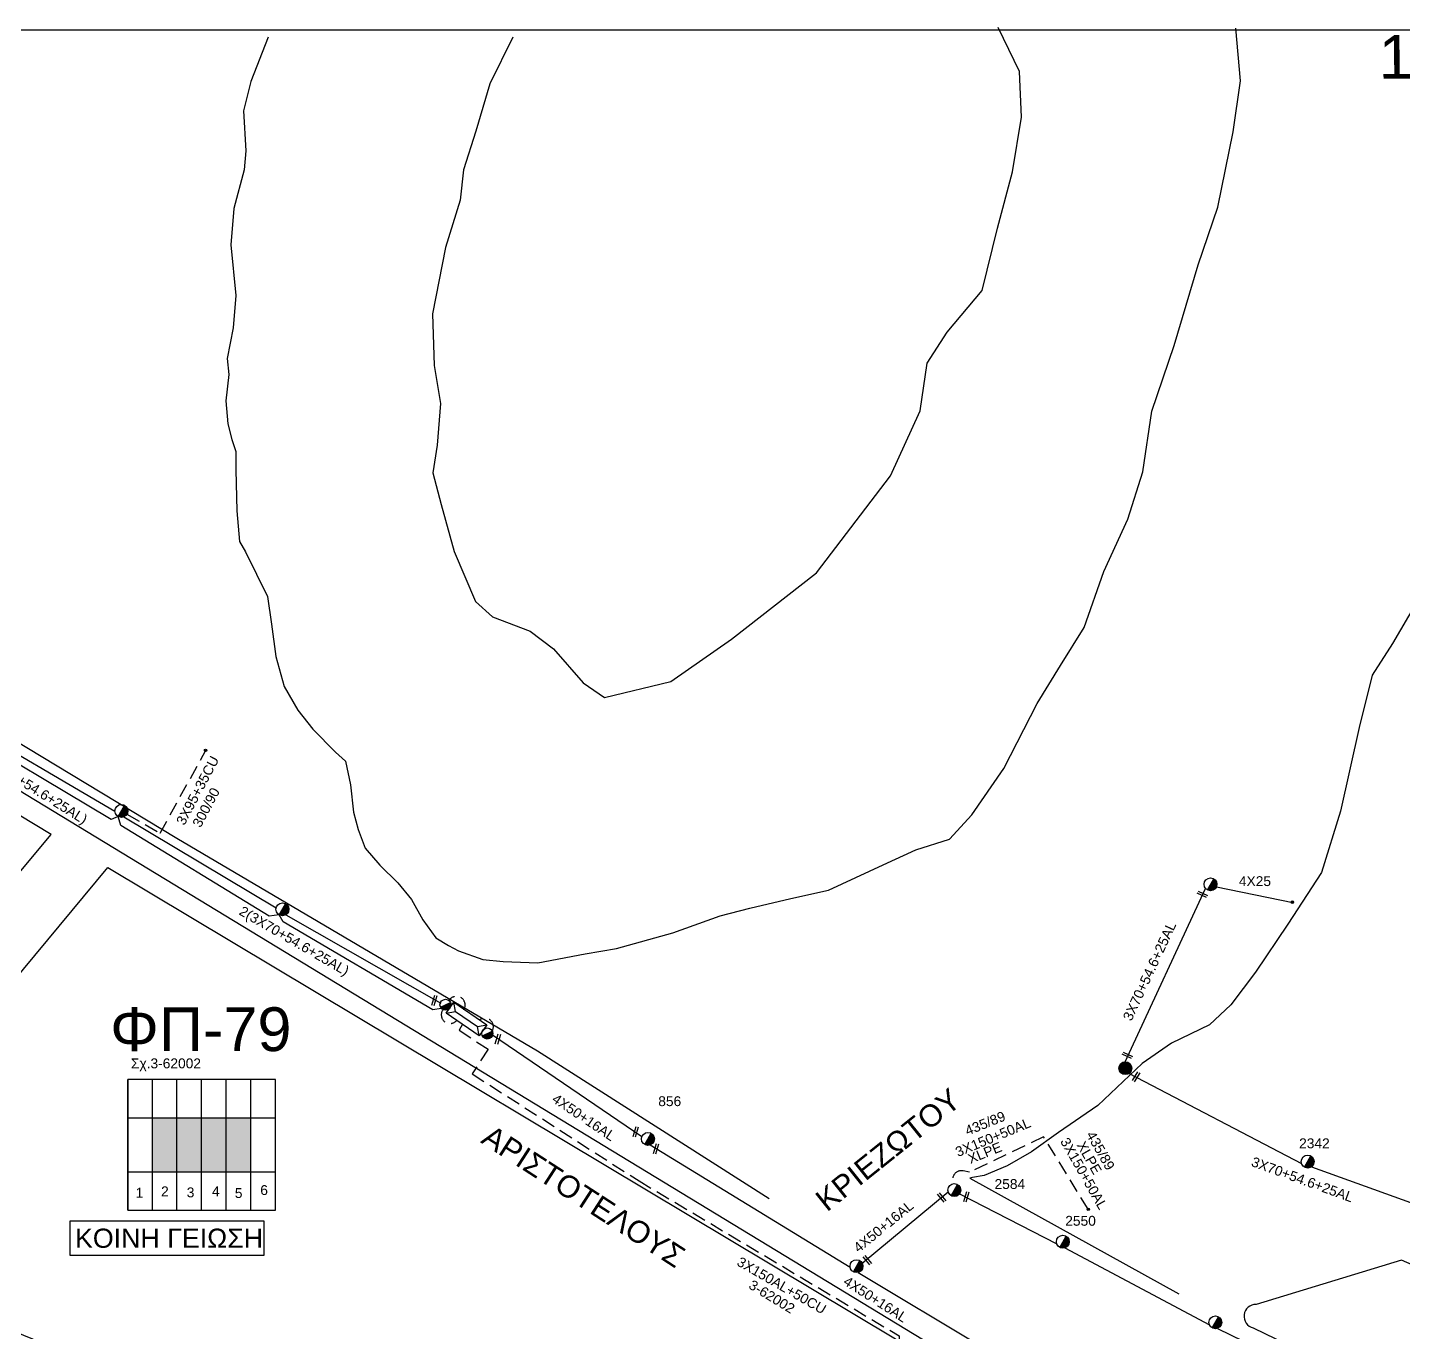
# Model space of a CAD drawing. Header units: millimetres. Extents: x 898 to 3196, y 765 to 1779.
# Drawn here: x 1349.9 to 1601.3, y 1529.2 to 1767.7 of the extents above; entities that cross this region are included whole.
import ezdxf
from ezdxf.enums import TextEntityAlignment as Align

# ---------------------------------------------------------------- set-up
doc = ezdxf.new("R2010")
doc.units = ezdxf.units.MM
doc.linetypes.add('DASHED', pattern=[19.05, 12.7, -6.35])
for name, color, linetype in [('Ασφαλειοκιβώτια Χ.Τ 6 αναχωρήσεων', 7, 'Continuous'), ('Γυμνά εναέρια ΧΤ και ΦΟΠ (3Φ)   4x50+16AL', 7, 'Continuous'), ('Εναέρια παροχή ΧΤ 4x25', 7, 'SYN_LINE'), ('Επιγραφές - Σχήματα', 7, 'Continuous'), ('Καλώδια ΧΤ   3x150+50AL', 7, 'DASHED'), ('Καλώδια ΧΤ   3x150AL+50CU', 7, 'DASHED'), ('Καλώδια ΧΤ   3x95+35CU', 7, 'DASHED'), ('Μηχανική τομή', 7, 'Continuous'), ('Στύλος Ξύλινος', 7, 'Continuous'), ('Στύλος Ξύλινος @ 1', 7, 'Continuous'), ('Στύλος ΦΜ', 7, 'Continuous'), ('Στύλος ΦΜ @ 1', 7, 'Continuous'), ('Συνδέσεις', 7, 'Continuous'), ('Συνεστραμμένα ΧΤ   3x70+54.6+25AL', 7, 'SYN_LINE'), ('Τομή', 7, 'Continuous'), ('Υποσταθμός εναέριος 2 στύλων', 7, 'Continuous'), ('Υποσταθμός πόλεως', 7, 'Continuous'), ('Υπόβαθρο ΔΕΗ', 7, 'Continuous')]:
    doc.layers.add(name, color=color, linetype=linetype)
doc.styles.add('ar', font='arial.ttf')
doc.styles.get("Standard").update_dxf_attribs({"font": 'arial.ttf'})
doc.linetypes.add('SYN_LINE', pattern='A,0.5,-0.0001,["/\\/\\/\\/",Standard,S=0.1,R=0,X=0,Y=-0.05],-0.25', length=0.7501)

# ---------------------------------------------------------------- blocks, each defined once
blk = doc.blocks.new('ΥΠΟΣΤΑΘΜΟΣ ΕΝΑΕΡΙΟΣ ΕΠΙ 2 ΣΤΥΛΩΝ')
at = {"layer": 'Υποσταθμός εναέριος 2 στύλων', "linetype": 'Continuous'}
for points in [[(-11.97, -2.11, 0.574793), (-8.45, -0.07, 0.268822), (-9.64, 1.98)], [(9.68, -2.15, 0.574793), (13.19, -0.1, 0.268822), (12.01, 1.95)]]:
    blk.add_hatch(color=256, dxfattribs=at).paths.add_polyline_path(points)
for p, q in [((-11.97, -2.11), (-9.64, 1.98)), ((9.68, -2.15), (12.01, 1.95))]:
    blk.add_line(p, q, dxfattribs=at)
for centre in [(-10.81, -0.07), (10.84, -0.1)]:
    blk.add_circle(centre, 2.36, dxfattribs=at)
at = {"layer": 'Υποσταθμός πόλεως', "linetype": 'Continuous', "ltscale": 40}
blk.add_lwpolyline([(-8.57, 2.82), (8.57, 2.82), (8.57, -2.82), (-8.57, -2.82)], close=True, dxfattribs=at)
for points in [[(-5.75, 0), (-8.57, 2.82)], [(-8.57, -2.82), (-5.75, 0)], [(-5.75, 0), (5.75, 0)], [(5.75, 0), (8.57, 2.82)], [(8.57, -2.82), (5.75, 0)]]:
    blk.add_lwpolyline(points, dxfattribs=at)
at = {"layer": 'Υποσταθμός εναέριος 2 στύλων', "ltscale": 40, "flags": 1}
for tag, p in [('ΜΕΤΑΣΧΗΜΑΤΙΣΜΟΣ', (14.09, 2.51)), ('ΙΣΧΥΣ', (14.07, -0.28)), ('ΑΡΙΘΜΟΣ', (14.19, -3))]:
    blk.add_attdef(tag, p, '', height=1.8, dxfattribs=at)
blk = doc.blocks.new('ΥΠΑΡΧΩΝ ΤΣΙΜΕΝΤΕΝΙΟΣ ΣΤΥΛΟΣ')
at = {"layer": 'Στύλος ΦΜ'}
blk.add_hatch(color=7, dxfattribs=at).paths.add_polyline_path([(-1.29, -2.28, 0.574793), (2.62, 0, 0.268822), (1.3, 2.27)])
at = {"layer": 'Στύλος ΦΜ', "color": 7}
blk.add_line((-1.29, -2.28), (1.3, 2.27), dxfattribs=at)
blk.add_circle((0, 0), 2.62, dxfattribs=at)
at = {"layer": 'Στύλος ΦΜ', "flags": 4}
for tag, p in [('ΑΡΙΘΜΟΣ', (-4.68, 8.05)), ('ΤΥΠΟΣ', (-4.91, 3.03))]:
    blk.add_attdef(tag, p, '', height=4, dxfattribs=at)
blk = doc.blocks.new('ΥΠΑΡΧΩΝ ΞΥΛΙΝΟΣ ΣΤΥΛΟΣ')
at = {"layer": 'Στύλος Ξύλινος'}
h = blk.add_hatch(color=7, dxfattribs=at)
h.paths.add_polyline_path([(-2.62, 0, 0.270008), (-1.29, -2.28), (1.3, 2.27, 0.576266)])
h.paths.add_polyline_path([(-1.29, -2.28, 0.574793), (2.62, 0, 0.268822), (1.3, 2.27)])
at = {"layer": 'Στύλος Ξύλινος', "color": 7}
blk.add_line((-1.29, -2.28), (1.3, 2.27), dxfattribs=at)
blk.add_circle((0, 0), 2.62, dxfattribs=at)
at = {"layer": 'Στύλος Ξύλινος', "flags": 4}
for tag, p in [('ΑΡΙΘΜΟΣ', (-4.91, 8.6)), ('ΤΥΠΟΣ', (-4.85, 3.39))]:
    blk.add_attdef(tag, p, '', height=4, dxfattribs=at)
blk = doc.blocks.new('ΑΣΦΑΛΕΙΟΚΙΒΩΤΙΟ ΥΠΟΣΤΑΘΜΟΥ 6 ΑΝΑΧΩΡΗΣΕΩΝ')
at = {"layer": 'Ασφαλειοκιβώτια Χ.Τ 6 αναχωρήσεων', "ltscale": 40}
for p, q in [((-23.91, 27), (23.91, 27)), ((-9.83, 27), (-9.83, -27)), ((9.83, 27), (9.83, -27)), ((-23.91, 18), (23.91, 18)), ((-23.91, 9), (23.91, 9)), ((-23.91, 0), (23.91, 0)), ((-23.91, -9), (23.91, -9)), ((-23.91, -18), (23.91, -18))]:
    blk.add_line(p, q, dxfattribs=at)
at = {"layer": 'Ασφαλειοκιβώτια Χ.Τ 6 αναχωρήσεων'}
blk.add_lwpolyline([(-23.91, -27), (23.91, -27), (23.91, 27), (-23.91, 27)], close=True, dxfattribs=at)
for s, p in [('1', (-19.31, 24.1)), ('2', (-18.83, 14.81)), ('3', (-19.2, 5.42)), ('4', (-18.79, -3.79)), ('5', (-19.44, -12.15)), ('6', (-18.35, -21.45))]:
    blk.add_text(s, height=3.6, rotation=270, dxfattribs=at).set_placement(p)
at = {"layer": 'Ασφαλειοκιβώτια Χ.Τ 6 αναχωρήσεων', "ltscale": 40}
for tag, height, p in [('ΟΝΟΜΑ', 5, (-0.27, 31.68)), ('ΚΕΙΜΕΝΟ 1', 2, (16.95, 22.41)), ('ΚΕΙΜΕΝΟ 2', 2, (16.95, 13.71)), ('ΚΕΙΜΕΝΟ 3', 2, (16.95, 4.31)), ('ΚΕΙΜΕΝΟ 4', 2, (16.95, -4.67)), ('ΚΕΙΜΕΝΟ 5', 2, (16.95, -13.51)), ('ΚΕΙΜΕΝΟ 6', 2, (16.95, -22.43)), ('ΣΧ', 2, (-0.21, -29.21))]:
    blk.add_attdef(tag, text='', height=height, dxfattribs=at).set_placement(p, align=Align.MIDDLE_CENTER)
blk = doc.blocks.new('_ΣΥΝΔΕΣΗ')
at = {"layer": 'Συνδέσεις', "linetype": 'SYN_LINE', "ltscale": 40}
blk.add_hatch(color=256, dxfattribs=at).paths.add_polyline_path([(0.5, -0.01, 1), (-0.5, -0.01, 1)])
at = {"layer": 'Συνδέσεις'}
blk.add_circle((0, -0.01), 0.5, dxfattribs=at)
blk = doc.blocks.new('ΜΗΧΑΝΙΚΗ ΤΟΜΗ')
at = {"layer": 'Μηχανική τομή', "ltscale": 40}
for p, q in [((-1.89, 0.78), (1.89, 0.78)), ((1.89, 0), (-1.89, 0))]:
    blk.add_line(p, q, dxfattribs=at)

msp = doc.modelspace()

# ---------------------------------------------------------------- hatches: boundary and pattern name
at = {"layer": 'Τομή', "linetype": 'Continuous'}
for color, points in [(2, [(1377.21, 1568.46), (1372.71, 1568.46), (1372.71, 1558.63), (1377.21, 1558.63)]), (85, [(1381.71, 1568.46), (1377.21, 1568.46), (1377.21, 1558.63), (1381.71, 1558.63)]), (6, [(1386.21, 1568.46), (1381.71, 1568.46), (1381.71, 1558.63), (1386.21, 1558.63)]), (30, [(1390.71, 1568.46), (1386.21, 1568.46), (1386.21, 1558.63), (1390.71, 1558.63)])]:
    msp.add_hatch(color=color, dxfattribs=at).paths.add_polyline_path(points)

# ---------------------------------------------------------------- linework, layer by layer
at = {"layer": 'Γυμνά εναέρια ΧΤ και ΦΟΠ (3Φ)   4x50+16AL', "color": 85}
for points in [[(1434.88, 1583.63), (1462.15, 1565.04)], [(1463.64, 1563.52), (1500.21, 1541.2)], [(1501.7, 1540.23), (1524.65, 1526.46)]]:
    msp.add_lwpolyline(points, dxfattribs=at)
at = {"layer": 'Γυμνά εναέρια ΧΤ και ΦΟΠ (3Φ)   4x50+16AL', "color": 2}
for points in [[(1502.4, 1541.93), (1518.1, 1554.98)], [(1520.18, 1554.58), (1537.95, 1545.48)], [(1539.44, 1544.71), (1565.85, 1530.64)], [(1567.31, 1529.98), (1591.08, 1518.38)]]:
    msp.add_lwpolyline(points, dxfattribs=at)
at = {"layer": 'Εναέρια παροχή ΧΤ 4x25', "color": 85, "linetype": 'SYN_LINE', "ltscale": 15}
msp.add_lwpolyline([(1567.12, 1610.68), (1581.08, 1607.85)], dxfattribs=at)
at = {"layer": 'Επιγραφές - Σχήματα'}
msp.add_lwpolyline([(939.73, 1767.32), (2955.99, 1767.32), (2955.99, 771.15), (939.73, 771.15)], close=True, dxfattribs=at)
at = {"layer": 'Επιγραφές - Σχήματα', "color": 85, "linetype": 'Continuous'}
msp.add_lwpolyline([(1345.14, 1630.29), (1526.06, 1520.33), (1497.62, 1461.64)], dxfattribs=at)
at = {"layer": 'Επιγραφές - Σχήματα', "color": 190}
msp.add_lwpolyline([(1357.63, 1543.4), (1393.14, 1543.4), (1393.14, 1549.58), (1357.63, 1549.58)], close=True, dxfattribs=at)
at = {"layer": 'Επιγραφές - Σχήματα', "color": 6, "linetype": 'DASHED', "ltscale": 0.2}
msp.add_arc((1428.27, 1589.09), 1.59, 327.5266, 151.2311, dxfattribs=at)
at = {"layer": 'Επιγραφές - Σχήματα', "color": 30, "linetype": 'DASHED', "ltscale": 0.2}
msp.add_arc((1427.09, 1587.31), 1.59, 141.4557, 325.1601, dxfattribs=at)
at = {"layer": 'Επιγραφές - Σχήματα', "color": 85, "linetype": 'DASHED', "ltscale": 0.2}
msp.add_arc((1433.43, 1585.11), 1.59, 327.5266, 126.6155, dxfattribs=at)
at = {"layer": 'Καλώδια ΧΤ   3x150+50AL', "color": 2, "ltscale": 0.2}
msp.add_lwpolyline([(1543.71, 1551.77), (1535.55, 1565.03), (1522.04, 1558.54), (1520.87, 1558.78, 0.632552), (1519.1, 1556.45, 0.60583)], format="xyb", dxfattribs=at)
at = {"layer": 'Καλώδια ΧΤ   3x150AL+50CU', "color": 2, "ltscale": 0.2}
msp.add_lwpolyline([(1429.4, 1585.57), (1428.76, 1584.5), (1434.04, 1581.01), (1431.16, 1576.5), (1461.63, 1556.94), (1509.18, 1528.64), (1508.98, 1519.61), (1502.73, 1517.98), (1504.57, 1511.39), (1516.67, 1514.3), (1517.27, 1513.85)], dxfattribs=at)
at = {"layer": 'Καλώδια ΧΤ   3x95+35CU', "color": 6, "ltscale": 0.2}
msp.add_lwpolyline([(1368.07, 1623.96), (1374.15, 1620.5), (1382.48, 1635.67)], dxfattribs=at)
at = {"layer": 'Συνεστραμμένα ΧΤ   3x70+54.6+25AL', "color": 30, "ltscale": 20}
for points in [[(1366.48, 1623.54), (1365.21, 1623.01), (1335.95, 1640.4), (1335.98, 1641.74)], [(1395.9, 1605.56), (1394.08, 1605.36), (1366.95, 1621.92), (1366.48, 1623.54)], [(1425.51, 1588.49), (1423.94, 1588.21), (1396.64, 1604.33), (1395.9, 1605.56)]]:
    msp.add_lwpolyline(points, dxfattribs=at)
at = {"layer": 'Συνεστραμμένα ΧΤ   3x70+54.6+25AL', "color": 6, "ltscale": 20}
for points in [[(1336.74, 1641.6), (1365.88, 1624.51)], [(1367.53, 1623.49), (1395.34, 1606.88)], [(1397.11, 1605.59), (1425.4, 1589.45)]]:
    msp.add_lwpolyline(points, dxfattribs=at)
at = {"layer": 'Συνεστραμμένα ΧΤ   3x70+54.6+25AL', "color": 85, "linetype": 'SYN_LINE', "ltscale": 20}
for points in [[(1550.45, 1578.72), (1565.16, 1610.39)], [(1551.21, 1576.61), (1582.68, 1560.16)], [(1584.48, 1559.52), (1609.33, 1550.54)]]:
    msp.add_lwpolyline(points, dxfattribs=at)
at = {"layer": 'Υπόβαθρο ΔΕΗ'}
for points in [[(1393.85, 1765.99), (1390.7, 1757.88), (1389.35, 1752.54), (1389.8, 1745.19), (1389.5, 1741.74), (1387.59, 1734.65), (1387.06, 1728.02), (1387.99, 1718.74), (1387.46, 1712.87), (1386.4, 1707.23), (1386.66, 1704.32), (1386.13, 1699.54), (1386.53, 1695.3), (1387.26, 1692.44), (1387.99, 1690.26), (1387.99, 1686.91), (1388.12, 1679.41), (1388.65, 1673.84), (1389.71, 1671.92), (1393.76, 1663.76), (1394.5, 1658.7), (1395.27, 1652.78), (1396.81, 1647.29), (1399.28, 1642.96), (1402.02, 1639.51), (1406.17, 1635.32), (1407.98, 1633.64), (1408.92, 1629.35), (1409.48, 1624.32), (1410.32, 1621.18), (1411.58, 1617.79), (1414.28, 1614.67), (1417.58, 1611.41), (1420.05, 1608.38), (1422.15, 1604.66), (1424.52, 1601.4), (1426.8, 1599.96), (1428.64, 1599.02), (1433.11, 1597.39), (1436.83, 1597.06), (1443.16, 1596.83), (1451.82, 1598.46), (1457.5, 1599.43), (1467.84, 1602.29), (1476.45, 1605.41), (1481.9, 1606.8), (1489.35, 1608.57), (1496.24, 1610.11), (1506.23, 1614.74), (1512.23, 1617.44), (1518.38, 1619.39), (1522.46, 1623.84), (1528.27, 1632.32), (1534.38, 1644.18), (1538.63, 1651.17), (1542.94, 1658.09), (1546.53, 1668.31), (1550.92, 1677.91), (1553.67, 1686.54), (1555.32, 1697.65), (1559.41, 1709.63), (1563.81, 1724.4), (1567.39, 1734.89), (1570.21, 1748.66), (1571.55, 1758.03), (1570.66, 1767.63)], [(1438.56, 1765.99), (1434.37, 1757.46), (1431.83, 1748.78), (1429.58, 1741.74), (1428.98, 1736.2), (1426.29, 1727.52), (1423.89, 1715.4), (1424.19, 1705.97), (1425.35, 1699.02), (1424.76, 1691.43), (1423.95, 1686.38), (1425.5, 1680.55), (1427.86, 1672), (1431.77, 1662.86), (1434.86, 1660.06), (1441.74, 1657.45), (1446.01, 1654.21), (1451.4, 1648.01), (1455.3, 1645.28), (1467.47, 1648.23), (1478.52, 1655.94), (1494.08, 1668.08), (1507.56, 1685.81), (1512.98, 1697.71), (1514.28, 1706.43), (1517.94, 1712.09), (1524.32, 1719.67), (1527.14, 1731.1), (1529.85, 1741.35), (1531.51, 1751.37), (1531.15, 1759.73), (1527.26, 1767.75)], [(1302.74, 1765.81), (1289.39, 1672.66), (1377.2, 1619.57), (1443.11, 1580.7), (1485.44, 1553.72)], [(1605.12, 1665.13), (1599.31, 1655.17), (1595.57, 1649.36), (1593.19, 1639.79), (1589.81, 1624.53), (1586.33, 1613.29), (1580.2, 1603.89), (1574.25, 1595.08), (1569.75, 1589.15), (1565.87, 1585.47), (1558.92, 1582.1), (1553.56, 1578.41), (1545.46, 1570.74), (1538.27, 1565.78), (1533.32, 1562.26), (1528.87, 1559.68), (1524.71, 1557.96), (1522.56, 1557.6), (1522.06, 1557.46), (1560.24, 1536.31)]]:
    msp.add_lwpolyline(points, dxfattribs=at)
for points in [[(1302.02, 1557.71), (1354.21, 1620.25), (1244.45, 1686.56, 0.834839), (1236.58, 1682.28, 0.07045), (1251.69, 1628.75, 0.02871), (1275.1, 1586.5, 0.078178), (1302.02, 1557.71, 0.655257)], [(1311.48, 1550.27), (1364.58, 1614.25), (1508.48, 1528.1), (1508.31, 1520.51, -0.074946), (1437.71, 1510.31, -0.060429), (1360.66, 1524.33, -0.07756), (1311.48, 1550.27, -2.902324)], [(1573.84, 1530.07), (1611.39, 1511.86), (1619.25, 1534.45), (1600.96, 1542.44), (1574.39, 1534.38, 0.89673), (1573.84, 1530.07, 0.18549)], [(1304.12, 1539.62), (1287.62, 1507.18, -0.004242), (1323.15, 1472.8), (1349.2, 1434.69), (1393.01, 1462.41, 0.057304), (1350.46, 1508, 0.015398), (1304.12, 1539.62, 1.078405)]]:
    msp.add_lwpolyline(points, format="xyb", dxfattribs=at)

# ---------------------------------------------------------------- block references
at = {"layer": 'Ασφαλειοκιβώτια Χ.Τ 6 αναχωρήσεων', "xscale": 0.5, "yscale": 0.5, "zscale": 0.5, "rotation": 90}
msp.add_blockref('ΑΣΦΑΛΕΙΟΚΙΒΩΤΙΟ ΥΠΟΣΤΑΘΜΟΥ 6 ΑΝΑΧΩΡΗΣΕΩΝ', (1381.71, 1563.55), dxfattribs=at)
at = {"layer": 'Μηχανική τομή'}
for p, xscale, yscale, zscale, rotation in [((1564.48, 1609.13), 0.5000000000000232, 0.5000000000000232, 0.5000000000000232, 335.492584782563), ((1424.43, 1589.88), 0.4999999999999748, 0.4999999999999748, 0.4999999999999748, 73.2579071315334), ((1436.02, 1582.8), 0.4999999999999748, 0.4999999999999748, 0.4999999999999748, 73.2579071315334), ((1550.78, 1579.72), 0.5000000000000232, 0.5000000000000232, 0.5000000000000232, 335.492584782563), ((1552.62, 1575.88), 0.4999999999999623, 0.4999999999999623, 0.4999999999999623, 57.96759452579309), ((1461.21, 1565.85), 0.4999999999999748, 0.4999999999999748, 0.4999999999999748, 73.2579071315334), ((1464.9, 1562.77), 0.4999999999999748, 0.4999999999999748, 0.4999999999999748, 73.2579071315334), ((1517.07, 1554.02), 0.4999999999999428, 0.4999999999999428, 0.4999999999999428, 129.5636357493324), ((1521.61, 1554), 0.4999999999999748, 0.4999999999999748, 0.4999999999999748, 73.2579071315334), ((1503.48, 1542.6), 0.4999999999999428, 0.4999999999999428, 0.4999999999999428, 129.5636357493324)]:
    msp.add_blockref('ΜΗΧΑΝΙΚΗ ΤΟΜΗ', p, dxfattribs=dict(at, xscale=xscale, yscale=yscale, zscale=zscale, rotation=rotation))
at = {"layer": 'Στύλος Ξύλινος @ 1', "ltscale": 40, "xscale": 0.4499999999998181, "yscale": 0.4499999999998181, "zscale": 0.4499999999998181}
msp.add_blockref('ΥΠΑΡΧΩΝ ΞΥΛΙΝΟΣ ΣΤΥΛΟΣ', (1550.49, 1577.55), dxfattribs=at)
at = {"layer": 'Στύλος ΦΜ @ 1', "ltscale": 40, "xscale": 0.4499999999998181, "yscale": 0.4499999999998181, "zscale": 0.4499999999998181}
for p in [(1367.06, 1624.57), (1566.05, 1611.16), (1396.48, 1606.59), (1501.37, 1541.37), (1566.94, 1531.1)]:
    msp.add_blockref('ΥΠΑΡΧΩΝ ΤΣΙΜΕΝΤΕΝΙΟΣ ΣΤΥΛΟΣ', p, dxfattribs=at)
at = {"layer": 'Στύλος ΦΜ @ 1', "ltscale": 40}
ref = msp.add_blockref('ΥΠΑΡΧΩΝ ΤΣΙΜΕΝΤΕΝΙΟΣ ΣΤΥΛΟΣ', (1463.26, 1564.63), dxfattribs=dict(at, xscale=0.4499999999998181, yscale=0.4499999999998181, zscale=0.4499999999998181))
ref.add_attrib('ΤΥΠΟΣ', '856', (1465.15, 1570.62), dxfattribs={"layer": 'Στύλος ΦΜ', "height": 1.8, "flags": 4})
ref = msp.add_blockref('ΥΠΑΡΧΩΝ ΤΣΙΜΕΝΤΕΝΙΟΣ ΣΤΥΛΟΣ', (1583.81, 1560.49), dxfattribs=dict(at, xscale=0.4499999999998181, yscale=0.4499999999998181, zscale=0.4499999999998181))
ref.add_attrib('ΤΥΠΟΣ', '2342', (1582.24, 1562.92), dxfattribs={"layer": 'Στύλος ΦΜ', "height": 1.8, "flags": 4})
ref = msp.add_blockref('ΥΠΑΡΧΩΝ ΤΣΙΜΕΝΤΕΝΙΟΣ ΣΤΥΛΟΣ', (1519.24, 1555.28), dxfattribs=dict(at, xscale=0.4499999999998181, yscale=0.4499999999998181, zscale=0.4499999999998181))
ref.add_attrib('ΤΥΠΟΣ', '2584', (1526.59, 1555.48), dxfattribs={"layer": 'Στύλος ΦΜ', "height": 1.8, "flags": 4})
ref = msp.add_blockref('ΥΠΑΡΧΩΝ ΤΣΙΜΕΝΤΕΝΙΟΣ ΣΤΥΛΟΣ', (1539.07, 1545.83), dxfattribs=dict(at, xscale=0.4499999999998181, yscale=0.4499999999998181, zscale=0.4499999999998181))
ref.add_attrib('ΤΥΠΟΣ', '2550', (1539.51, 1548.76), dxfattribs={"layer": 'Στύλος ΦΜ', "height": 1.8, "flags": 4})
at = {"layer": 'Συνδέσεις', "xscale": 0.4500000000000455, "yscale": 0.4500000000000455, "zscale": 0.4500000000000455}
for p in [(1382.43, 1635.64), (1581.01, 1607.9), (1543.71, 1551.78)]:
    msp.add_blockref('_ΣΥΝΔΕΣΗ', p, dxfattribs=at)
at = {"layer": 'Υποσταθμός εναέριος 2 στύλων', "xscale": 0.4277526482351023, "yscale": 0.4277526482351023, "zscale": 0.4277526482351023, "rotation": 325.6025599694052}
msp.add_blockref('ΥΠΟΣΤΑΘΜΟΣ ΕΝΑΕΡΙΟΣ ΕΠΙ 2 ΣΤΥΛΩΝ', (1430.11, 1586.55), dxfattribs=at)

# ---------------------------------------------------------------- texts
at = {"layer": 'Γυμνά εναέρια ΧΤ και ΦΟΠ (3Φ)   4x50+16AL', "linetype": 'Continuous'}
for rotation, p in [(326.0118, (1451.55, 1568.57)), (39.235, (1506.3, 1548.63)), (327.2436, (1504.84, 1535.32))]:
    msp.add_text('4X50+16AL', height=1.8, rotation=rotation, dxfattribs=at).set_placement(p, align=Align.MIDDLE)
at = {"layer": 'Εναέρια παροχή ΧΤ 4x25', "linetype": 'Continuous'}
msp.add_text('4X25', height=1.8, dxfattribs=at).set_placement((1574.17, 1611.74), align=Align.MIDDLE)
at = {"layer": 'Επιγραφές - Σχήματα', "linetype": 'Continuous', "attachment_point": 1, "style": 'ar'}
for s, insert, char_height, width, rotation in [('13', (1596.77, 1766.38), 8, 25.2338, 0.2682), ('300/90', (1379.93, 1622.23), 1.8, 14.5872, 62.1733), ('ΚΡΙΕΖΩΤΟΥ', (1493.46, 1554.29), 4, 34.0686, 38.6657), ('435/89', (1520.97, 1566.87), 1.8, 13.2267, 22.084), ('ΑΡΙΣΤΟΤΕΛΟΥΣ', (1434.71, 1567.4), 4, 34.0686, 327.1034), ('ΧLPE', (1521.5, 1561.71), 1.8, 13.2267, 22.084), ('ΧLPE', (1543.1, 1564.41), 1.8, 13.2267, 299.6561), ('435/89', (1544.85, 1566.28), 1.8, 13.2267, 299.6561), ('3-62002', (1482.44, 1538.97), 1.8, 12.3997, 328.5924)]:
    msp.add_mtext(s, dxfattribs=dict(at, insert=insert, char_height=char_height, width=width, rotation=rotation))
at = {"layer": 'Επιγραφές - Σχήματα', "linetype": 'Continuous', "width": 25.2338, "attachment_point": 1, "style": 'ar'}
for s, insert, char_height in [('ΦΠ-79', (1364.99, 1588.68), 8), ('Σχ.3-62002', (1368.8, 1579.33), 1.8)]:
    msp.add_mtext(s, dxfattribs=dict(at, insert=insert, char_height=char_height))
at = {"layer": 'Επιγραφές - Σχήματα', "color": 190, "insert": (1358.58, 1548.23), "char_height": 3.5, "width": 35.1311, "attachment_point": 1}
msp.add_mtext('KOINH ΓΕΙΩΣΗ', dxfattribs=at)
at = {"layer": 'Καλώδια ΧΤ   3x150+50AL', "linetype": 'Continuous'}
for rotation, p in [(22.4618, (1526.31, 1564.93)), (299.6378, (1542.92, 1558.3))]:
    msp.add_text('3X150+50AL', height=1.8, rotation=rotation, dxfattribs=at).set_placement(p, align=Align.MIDDLE)
at = {"layer": 'Καλώδια ΧΤ   3x150AL+50CU', "linetype": 'Continuous'}
msp.add_text('3X150AL+50CU', height=1.8, rotation=330.0399, dxfattribs=at).set_placement((1487.7, 1537.85), align=Align.MIDDLE)
at = {"layer": 'Καλώδια ΧΤ   3x95+35CU', "linetype": 'Continuous'}
msp.add_text('3X95+35CU', height=1.8, rotation=62.2209, dxfattribs=at).set_placement((1380.97, 1628.32), align=Align.MIDDLE)
at = {"layer": 'Συνεστραμμένα ΧΤ   3x70+54.6+25AL', "linetype": 'Continuous'}
for s, rotation, p in [('2(3X70+54.6+25AL)', 328.0442, (1350.87, 1628.62)), ('2(3X70+54.6+25AL)', 329.9243, (1398.53, 1600.64)), ('3X70+54.6+25AL', 65.0592, (1554.9, 1595.29)), ('3X70+54.6+25AL', 339.9676, (1582.85, 1557.21))]:
    msp.add_text(s, height=1.8, rotation=rotation, dxfattribs=at).set_placement(p, align=Align.MIDDLE)

doc.saveas('drawing.dxf')
